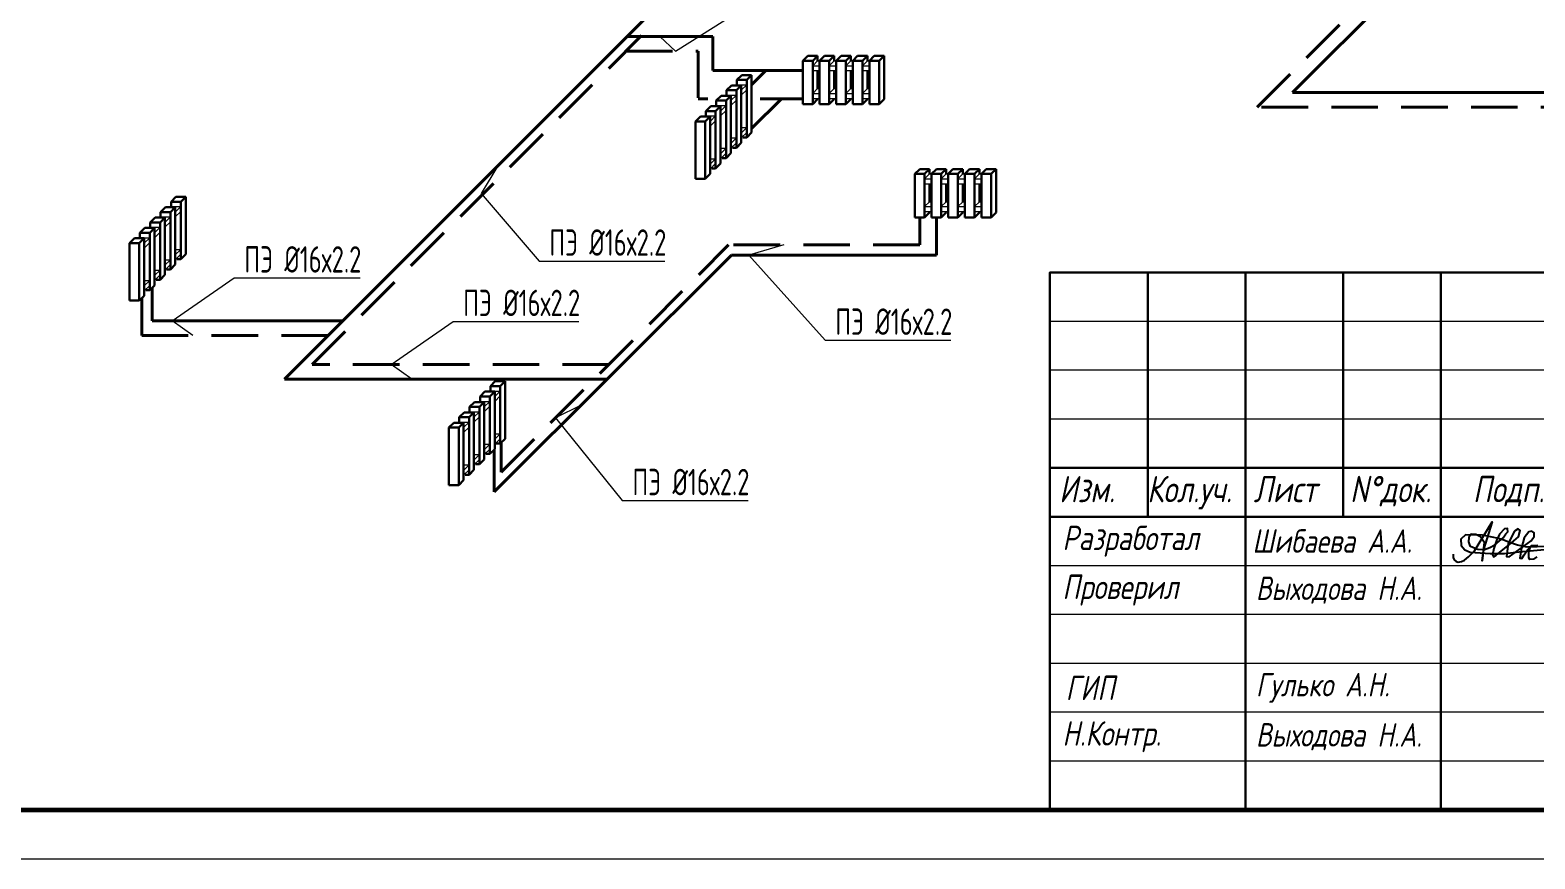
# Model space of a CAD drawing. Header units: millimetres. Extents: x -3929 to 624051, y 52832 to 514950.
# Drawn here: x 50766 to 66157, y 225935 to 234414 of the extents above; entities that cross this region are included whole.
import ezdxf
from ezdxf import colors
from ezdxf.entities.mleader import LeaderData, LeaderLine
from ezdxf.math import Vec2, Vec3

# ---------------------------------------------------------------- set-up
doc = ezdxf.new("R2010")
doc.units = ezdxf.units.MM
doc.linetypes.add('Hidden', pattern=[7.14375, 4.7625, -2.38125])
doc.linetypes.add('K5LT32772', pattern=[0])
doc.layers.add('9_Форматы', color=7, linetype='Continuous')
for name, color, linetype, lineweight in [('Shtamp', 7, 'Continuous', 35), ('АР-ШТАМП', 7, 'Continuous', 15), ('ОВ-рамка', 7, 'Continuous', 30), ('ОВ-ТЕКСТ', 7, 'Continuous', 25)]:
    doc.layers.add(name, color=color, linetype=linetype, lineweight=lineweight)
for name, color, linetype, true_color in [('Подпись', 7, 'Continuous', 0x082cf7), ('т11.2', 7, 'Continuous', 0x6d366d), ('т21.2', 7, 'Continuous', 0x004285)]:
    doc.layers.add(name, color=color, linetype=linetype, true_color=true_color)
doc.styles.add('М2', font='isocpeui.ttf', dxfattribs={"width": 0.8})
doc.styles.add('СТИЛЬ', font='simplex.shx', dxfattribs={"width": 0.65})

# ---------------------------------------------------------------- blocks, each defined once
blk = doc.blocks.new('*U3005')
at = {"layer": '9_Форматы', "color": 7, "linetype": 'Continuous', "lineweight": 9, "ltscale": 100}
blk.add_lwpolyline([(5, -5), (5, 292), (-415, 292), (-415, -5)], close=True, dxfattribs=at)
at = {"layer": '9_Форматы', "color": 7, "linetype": 'Continuous', "lineweight": 9, "ltscale": 100, "const_width": 0.5}
blk.add_lwpolyline([(0, 0), (0, 287), (-395, 287), (-395, 0)], close=True, dxfattribs=at)
blk = doc.blocks.new('Штамп 22-РД-Б1-Р1-ОВ.1')
at = {"layer": 'АР-ШТАМП', "lineweight": 30, "transparency": 33554687}
blk.add_lwpolyline([(-18500, 0), (0, 0), (0, 5500), (-18500, 5500)], close=True, dxfattribs=at)
for points in [[(-17500, 5500), (-17500, 3000)], [(-16500, 5500), (-16500, 0)], [(-15500, 5500), (-15500, 3000)], [(-14500, 5500), (-14500, 0)], [(-11800, 3500), (-18500, 3500)], [(-11800, 3000), (-18500, 3000)]]:
    blk.add_lwpolyline(points, dxfattribs=at)
at = {"layer": 'АР-ШТАМП', "lineweight": 15, "transparency": 33554687}
for points in [[(-11800, 5000), (-18500, 5000)], [(-11800, 4500), (-18500, 4500)], [(-11800, 4000), (-18500, 4000)], [(-11800, 2500), (-18500, 2500)], [(-11800, 2000), (-18500, 2000)], [(-11800, 1500), (-18500, 1500)], [(-11800, 1000), (-18500, 1000)], [(-11800, 500), (-18500, 500)]]:
    blk.add_lwpolyline(points, dxfattribs=at)
at = {"layer": 'Подпись', "linetype": 'Continuous'}
for points in [[(-14376, 2617), (-14374, 2584), (-14364, 2561), (-14345, 2542), (-14323, 2536), (-14290, 2542), (-14259, 2558), (-14218, 2591), (-14159, 2653), (-13975, 2948), (-14064, 2666), (-14079, 2550), (-14056, 2734), (-14097, 2794), (-14145, 2818), (-14193, 2822), (-14216, 2789), (-14218, 2743), (-14204, 2703), (-14168, 2687), (-14124, 2669), (-14055, 2667), (-14002, 2687), (-13951, 2714), (-13904, 2752), (-13865, 2785), (-13836, 2826), (-13816, 2848), (-13821, 2882), (-13851, 2878), (-13903, 2822), (-13932, 2759), (-13961, 2677), (-13973, 2612), (-13963, 2592), (-13936, 2606), (-13779, 2735), (-13708, 2794), (-13690, 2861), (-13710, 2878), (-13748, 2852), (-13814, 2727), (-13829, 2595), (-13802, 2591), (-13579, 2753), (-13546, 2800), (-13547, 2836), (-13570, 2852), (-13602, 2845), (-13648, 2785), (-13676, 2683), (-13694, 2578), (-13672, 2574), (-13650, 2610), (-13616, 2663), (-13575, 2705), (-13535, 2707)], [(-13521, 2590), (-13555, 2566), (-13593, 2565), (-13600, 2579), (-13601, 2638), (-13584, 2696), (-13575, 2705), (-13509, 2709)], [(-13410, 2696), (-13618, 2691), (-13719, 2710), (-13806, 2741), (-13867, 2763), (-13911, 2779), (-13977, 2793), (-14075, 2813), (-14248, 2815), (-14298, 2772), (-14295, 2705), (-14255, 2662), (-14202, 2639), (-13997, 2626), (-13852, 2624), (-13699, 2642), (-13442, 2665)]]:
    blk.add_lwpolyline(points, dxfattribs=at)
at = {"layer": 'Shtamp', "ltscale": 33.333333, "style": 'М2', "width": 0.8}
for s, p in [('Изм.', (-18406, 3149)), ('Кол.уч.', (-17506, 3149)), ('Лист ', (-16417, 3149)), ('N°док.', (-15430, 3149)), ('Подп.', (-14174, 3149))]:
    blk.add_text(s, height=270, dxfattribs=at).set_placement(p)
at = {"layer": 'Shtamp', "color": 18, "ltscale": 100, "true_color": 0x000000, "width": 2000, "attachment_point": 4, "style": 'М2'}
for s, insert, char_height in [('\\pxi0.002,t0;{\\W0.8;\\C256; Разработал}', (-18500, 2750), 250), ('{\\W0.8;\\C256;Шибаева А.А.}', (-16429, 2752), 240), ('\\pxi0.002,t0;{\\W0.8;\\C256; Проверил}', (-18500, 2250), 250), ('\\pxi0.002,t0;{\\W0.8;\\C256;ГИП}', (-18339, 1250), 250), ('\\pxi0.002,t0;{\\W0.8;\\C256; Н.Контр.}', (-18500, 750), 250)]:
    blk.add_mtext(s, dxfattribs=dict(at, insert=insert, char_height=char_height))
at = {"layer": 'Shtamp', "color": 1, "ltscale": 100, "true_color": 0xff0000, "char_height": 240, "width": 2000, "attachment_point": 4, "style": 'М2'}
for s, insert in [('{\\C256;Выходова Н.А.}', (-16393, 2250)), ('{\\C256;Гулько А.Н.}', (-16393, 1250)), ('{\\C256;Выходова Н.А.}', (-16393, 750))]:
    blk.add_mtext(s, dxfattribs=dict(at, insert=insert))

msp = doc.modelspace()

# ---------------------------------------------------------------- linework, layer by layer
at = {"color": 32, "lineweight": 30, "ltscale": 0.1, "true_color": 0xcd6928}
for p, q in [((58669.792, 234099.74), (58719.792, 234149.74)), ((58669.792, 234099.74), (58669.792, 233655.996)), ((58769.792, 234099.74), (58669.792, 234099.74)), ((58719.792, 234149.74), (58819.792, 234149.74)), ((58819.792, 234149.74), (58769.792, 234099.74)), ((58769.792, 234099.74), (58769.792, 233655.996)), ((58819.792, 234149.74), (58819.792, 234099.74)), ((58839.792, 234099.74), (58889.792, 234149.74)), ((58839.792, 234099.74), (58839.792, 233655.996)), ((58939.792, 234099.74), (58839.792, 234099.74)), ((58889.792, 234149.74), (58989.792, 234149.74)), ((58989.792, 234149.74), (58939.792, 234099.74)), ((58939.792, 234099.74), (58939.792, 233655.996)), ((58989.792, 234149.74), (58989.792, 234099.74)), ((59009.792, 234099.74), (59059.792, 234149.74)), ((59009.792, 234099.74), (59009.792, 233655.996)), ((59109.792, 234099.74), (59009.792, 234099.74)), ((59059.792, 234149.74), (59159.792, 234149.74)), ((59159.792, 234149.74), (59109.792, 234099.74)), ((59109.792, 234099.74), (59109.792, 233655.996)), ((59159.792, 234149.74), (59159.792, 234099.74)), ((59179.792, 234099.74), (59229.792, 234149.74)), ((59179.792, 234099.74), (59179.792, 233655.996)), ((59279.792, 234099.74), (59179.792, 234099.74)), ((59229.792, 234149.74), (59329.792, 234149.74)), ((59329.792, 234149.74), (59279.792, 234099.74)), ((59279.792, 234099.74), (59279.792, 233655.996)), ((59329.792, 234149.74), (59329.792, 234099.74)), ((59349.792, 234099.74), (59399.792, 234149.74)), ((59349.792, 234099.74), (59349.792, 233655.996)), ((59449.792, 234099.74), (59349.792, 234099.74)), ((59399.792, 234149.74), (59499.792, 234149.74)), ((59499.792, 234149.74), (59449.792, 234099.74)), ((59449.792, 234099.74), (59449.792, 233655.996)), ((59499.792, 234149.74), (59499.792, 233705.996)), ((57995.482, 233904.651), (58045.482, 233954.651)), ((58045.482, 233954.651), (58145.482, 233954.651)), ((58145.482, 233954.651), (58095.482, 233904.651)), ((58145.482, 233954.651), (58145.482, 233367.01)), ((58819.792, 233999.74), (58819.792, 233815.996)), ((58989.792, 233999.74), (58989.792, 233815.996)), ((59159.792, 233999.74), (59159.792, 233815.996)), ((59329.792, 233999.74), (59329.792, 233815.996)), ((57889.416, 233798.585), (57939.416, 233848.585)), ((57889.416, 233798.585), (57889.416, 233745.525)), ((57989.416, 233798.585), (57889.416, 233798.585)), ((57939.416, 233848.585), (58039.416, 233848.585)), ((58039.416, 233848.585), (57989.416, 233798.585)), ((57989.416, 233798.585), (57989.416, 233210.944)), ((57995.482, 233904.651), (57995.482, 233851.591)), ((58095.482, 233904.651), (57995.482, 233904.651)), ((58039.416, 233848.585), (58039.416, 233260.944)), ((58095.482, 233904.651), (58095.482, 233317.01)), ((57677.284, 233586.453), (57727.284, 233636.453)), ((57727.284, 233636.453), (57827.284, 233636.453)), ((57827.284, 233636.453), (57777.284, 233586.453)), ((57783.35, 233692.519), (57833.35, 233742.519)), ((57783.35, 233692.519), (57783.35, 233639.459)), ((57883.35, 233692.519), (57783.35, 233692.519)), ((57827.284, 233636.453), (57827.284, 233048.812)), ((57833.35, 233742.519), (57933.35, 233742.519)), ((57933.35, 233742.519), (57883.35, 233692.519)), ((57883.35, 233692.519), (57883.35, 233104.878)), ((57933.35, 233742.519), (57933.35, 233154.878)), ((58769.792, 233655.996), (58669.792, 233655.996)), ((58819.792, 233705.996), (58769.792, 233655.996)), ((58819.792, 233715.996), (58819.792, 233705.996)), ((58939.792, 233655.996), (58839.792, 233655.996)), ((58989.792, 233705.996), (58939.792, 233655.996)), ((58989.792, 233715.996), (58989.792, 233705.996)), ((59109.792, 233655.996), (59009.792, 233655.996)), ((59159.792, 233705.996), (59109.792, 233655.996)), ((59159.792, 233715.996), (59159.792, 233705.996)), ((59279.792, 233655.996), (59179.792, 233655.996)), ((59329.792, 233705.996), (59279.792, 233655.996)), ((59329.792, 233715.996), (59329.792, 233705.996)), ((59449.792, 233655.996), (59349.792, 233655.996)), ((59499.792, 233705.996), (59449.792, 233655.996)), ((57571.218, 233480.387), (57621.218, 233530.387)), ((57621.218, 233530.387), (57721.218, 233530.387)), ((57721.218, 233530.387), (57671.218, 233480.387)), ((57677.284, 233586.453), (57677.284, 233533.393)), ((57777.284, 233586.453), (57677.284, 233586.453)), ((57721.218, 233530.387), (57721.218, 232942.746)), ((57777.284, 233586.453), (57777.284, 232998.812)), ((57571.218, 233480.387), (57571.218, 232892.746)), ((57671.218, 233480.387), (57571.218, 233480.387)), ((57671.218, 233480.387), (57671.218, 232892.746)), ((58145.482, 233367.01), (58095.482, 233317.01)), ((57989.416, 233210.944), (57948.984, 233210.944)), ((58039.416, 233260.944), (57989.416, 233210.944)), ((58095.482, 233317.01), (58055.05, 233317.01)), ((57827.284, 233048.812), (57777.284, 232998.812)), ((57883.35, 233104.878), (57842.918, 233104.878)), ((57933.35, 233154.878), (57883.35, 233104.878)), ((57671.218, 232892.746), (57571.218, 232892.746)), ((57721.218, 232942.746), (57671.218, 232892.746)), ((57777.284, 232998.812), (57736.852, 232998.812)), ((59814.846, 232942.442), (59864.846, 232992.442)), ((59814.846, 232942.442), (59814.846, 232498.697)), ((59914.846, 232942.442), (59814.846, 232942.442)), ((59864.846, 232992.442), (59964.846, 232992.442)), ((59964.846, 232992.442), (59914.846, 232942.442)), ((59914.846, 232942.442), (59914.846, 232498.697)), ((59964.846, 232992.442), (59964.846, 232942.442)), ((59984.846, 232942.442), (60034.846, 232992.442)), ((59984.846, 232942.442), (59984.846, 232498.697)), ((60084.846, 232942.442), (59984.846, 232942.442)), ((60034.846, 232992.442), (60134.846, 232992.442)), ((60134.846, 232992.442), (60084.846, 232942.442)), ((60084.846, 232942.442), (60084.846, 232498.697)), ((60134.846, 232992.442), (60134.846, 232942.442)), ((60154.846, 232942.442), (60204.846, 232992.442)), ((60154.846, 232942.442), (60154.846, 232498.697)), ((60254.846, 232942.442), (60154.846, 232942.442)), ((60204.846, 232992.442), (60304.846, 232992.442)), ((60304.846, 232992.442), (60254.846, 232942.442)), ((60254.846, 232942.442), (60254.846, 232498.697)), ((60304.846, 232992.442), (60304.846, 232942.442)), ((60324.846, 232942.442), (60374.846, 232992.442)), ((60324.846, 232942.442), (60324.846, 232498.697)), ((60424.846, 232942.442), (60324.846, 232942.442)), ((60374.846, 232992.442), (60474.846, 232992.442)), ((60474.846, 232992.442), (60424.846, 232942.442)), ((60424.846, 232942.442), (60424.846, 232498.697)), ((60474.846, 232992.442), (60474.846, 232942.442)), ((60494.846, 232942.442), (60544.846, 232992.442)), ((60494.846, 232942.442), (60494.846, 232498.697)), ((60594.846, 232942.442), (60494.846, 232942.442)), ((60544.846, 232992.442), (60644.846, 232992.442)), ((60644.846, 232992.442), (60594.846, 232942.442)), ((60594.846, 232942.442), (60594.846, 232498.697)), ((60644.846, 232992.442), (60644.846, 232548.697)), ((59964.846, 232842.442), (59964.846, 232658.697)), ((60134.846, 232842.442), (60134.846, 232658.697)), ((60304.846, 232842.442), (60304.846, 232658.697)), ((60474.846, 232842.442), (60474.846, 232658.697)), ((52100.734, 232552.701), (52150.734, 232602.701)), ((52150.734, 232602.701), (52250.734, 232602.701)), ((52250.734, 232602.701), (52200.734, 232552.701)), ((52206.8, 232658.767), (52256.8, 232708.767)), ((52206.8, 232658.767), (52206.8, 232605.708)), ((52306.8, 232658.767), (52206.8, 232658.767)), ((52250.734, 232602.701), (52250.734, 232015.061)), ((52256.8, 232708.767), (52356.8, 232708.767)), ((52356.8, 232708.767), (52306.8, 232658.767)), ((52306.8, 232658.767), (52306.8, 232071.127)), ((52356.8, 232708.767), (52356.8, 232121.127)), ((51994.668, 232446.635), (52044.668, 232496.635)), ((51994.668, 232446.635), (51994.668, 232393.576)), ((52094.668, 232446.635), (51994.668, 232446.635)), ((52044.668, 232496.635), (52144.668, 232496.635)), ((52144.668, 232496.635), (52094.668, 232446.635)), ((52094.668, 232446.635), (52094.668, 231858.995)), ((52100.734, 232552.701), (52100.734, 232499.642)), ((52200.734, 232552.701), (52100.734, 232552.701)), ((52144.668, 232496.635), (52144.668, 231908.995)), ((52200.734, 232552.701), (52200.734, 231965.061)), ((59914.846, 232498.697), (59814.846, 232498.697)), ((59964.846, 232548.697), (59914.846, 232498.697)), ((59964.846, 232558.697), (59964.846, 232548.697)), ((60084.846, 232498.697), (59984.846, 232498.697)), ((60134.846, 232548.697), (60084.846, 232498.697)), ((60134.846, 232558.697), (60134.846, 232548.697)), ((60254.846, 232498.697), (60154.846, 232498.697)), ((60304.846, 232548.697), (60254.846, 232498.697)), ((60304.846, 232558.697), (60304.846, 232548.697)), ((60424.846, 232498.697), (60324.846, 232498.697)), ((60474.846, 232548.697), (60424.846, 232498.697)), ((60474.846, 232558.697), (60474.846, 232548.697)), ((60594.846, 232498.697), (60494.846, 232498.697)), ((60644.846, 232548.697), (60594.846, 232498.697)), ((51782.536, 232234.503), (51832.536, 232284.503)), ((51832.536, 232284.503), (51932.536, 232284.503)), ((51932.536, 232284.503), (51882.536, 232234.503)), ((51888.602, 232340.569), (51938.602, 232390.569)), ((51888.602, 232340.569), (51888.602, 232287.51)), ((51988.602, 232340.569), (51888.602, 232340.569)), ((51932.536, 232284.503), (51932.536, 231696.863)), ((51938.602, 232390.569), (52038.602, 232390.569)), ((52038.602, 232390.569), (51988.602, 232340.569)), ((51988.602, 232340.569), (51988.602, 231752.929)), ((52038.602, 232390.569), (52038.602, 231802.929)), ((51782.536, 232234.503), (51782.536, 231646.863)), ((51882.536, 232234.503), (51782.536, 232234.503)), ((51882.536, 232234.503), (51882.536, 231646.863)), ((52356.8, 232121.127), (52306.8, 232071.127)), ((52200.734, 231965.061), (52160.302, 231965.061)), ((52250.734, 232015.061), (52200.734, 231965.061)), ((52306.8, 232071.127), (52266.368, 232071.127)), ((52038.602, 231802.929), (51988.602, 231752.929)), ((52094.668, 231858.995), (52054.236, 231858.995)), ((52144.668, 231908.995), (52094.668, 231858.995)), ((51882.536, 231646.863), (51782.536, 231646.863)), ((51932.536, 231696.863), (51882.536, 231646.863)), ((51988.602, 231752.929), (51948.17, 231752.929)), ((55367.404, 230665.343), (55417.404, 230715.343)), ((55417.404, 230715.343), (55517.404, 230715.343)), ((55517.404, 230715.343), (55467.404, 230665.343)), ((55473.47, 230771.409), (55523.47, 230821.409)), ((55473.47, 230771.409), (55473.47, 230718.349)), ((55573.47, 230771.409), (55473.47, 230771.409)), ((55517.404, 230715.343), (55517.404, 230127.702)), ((55523.47, 230821.409), (55623.47, 230821.409)), ((55623.47, 230821.409), (55573.47, 230771.409)), ((55573.47, 230771.409), (55573.47, 230183.768)), ((55623.47, 230821.409), (55623.47, 230233.768)), ((55261.338, 230559.277), (55311.338, 230609.277)), ((55261.338, 230559.277), (55261.338, 230506.217)), ((55361.338, 230559.277), (55261.338, 230559.277)), ((55311.338, 230609.277), (55411.338, 230609.277)), ((55411.338, 230609.277), (55361.338, 230559.277)), ((55361.338, 230559.277), (55361.338, 229971.636)), ((55367.404, 230665.343), (55367.404, 230612.283)), ((55467.404, 230665.343), (55367.404, 230665.343)), ((55411.338, 230609.277), (55411.338, 230021.636)), ((55467.404, 230665.343), (55467.404, 230077.702)), ((55155.272, 230453.211), (55205.272, 230503.211)), ((55155.272, 230453.211), (55155.272, 230400.151)), ((55255.272, 230453.211), (55155.272, 230453.211)), ((55205.272, 230503.211), (55305.272, 230503.211)), ((55305.272, 230503.211), (55255.272, 230453.211)), ((55255.272, 230453.211), (55255.272, 229865.57)), ((55305.272, 230503.211), (55305.272, 229915.57)), ((55049.206, 230347.145), (55099.206, 230397.145)), ((55049.206, 230347.145), (55049.206, 229759.504)), ((55149.206, 230347.145), (55049.206, 230347.145)), ((55099.206, 230397.145), (55199.206, 230397.145)), ((55199.206, 230397.145), (55149.206, 230347.145)), ((55149.206, 230347.145), (55149.206, 229759.504)), ((55199.206, 230397.145), (55199.206, 229809.504)), ((55517.404, 230127.702), (55467.404, 230077.702)), ((55573.47, 230183.768), (55533.038, 230183.768)), ((55623.47, 230233.768), (55573.47, 230183.768)), ((55361.338, 229971.636), (55320.906, 229971.636)), ((55411.338, 230021.636), (55361.338, 229971.636)), ((55467.404, 230077.702), (55426.972, 230077.702)), ((55199.206, 229809.504), (55149.206, 229759.504)), ((55255.272, 229865.57), (55214.84, 229865.57)), ((55305.272, 229915.57), (55255.272, 229865.57)), ((55149.206, 229759.504), (55049.206, 229759.504))]:
    msp.add_line(p, q, dxfattribs=at)
at = {"color": 32, "linetype": 'K5LT32772', "lineweight": 20, "ltscale": 10, "true_color": 0xcd6928}
for p, q in [((58819.792, 234099.74), (58769.792, 234049.74)), ((58819.792, 234099.74), (58839.792, 234099.74)), ((58989.792, 234099.74), (58939.792, 234049.74)), ((58989.792, 234099.74), (59009.792, 234099.74)), ((59159.792, 234099.74), (59109.792, 234049.74)), ((59159.792, 234099.74), (59179.792, 234099.74)), ((59329.792, 234099.74), (59279.792, 234049.74)), ((59329.792, 234099.74), (59349.792, 234099.74)), ((58769.792, 234049.74), (58839.792, 234049.74)), ((58769.792, 233999.74), (58839.792, 233999.74)), ((58939.792, 234049.74), (59009.792, 234049.74)), ((58939.792, 233999.74), (59009.792, 233999.74)), ((59109.792, 234049.74), (59179.792, 234049.74)), ((59109.792, 233999.74), (59179.792, 233999.74)), ((59279.792, 234049.74), (59349.792, 234049.74)), ((59279.792, 233999.74), (59349.792, 233999.74)), ((57995.482, 233854.651), (58095.482, 233854.651)), ((58095.482, 233854.651), (58039.416, 233798.585)), ((58095.482, 233804.651), (58039.416, 233748.585)), ((58819.792, 233815.996), (58769.792, 233765.996)), ((58819.792, 233815.996), (58839.792, 233815.996)), ((58989.792, 233815.996), (58939.792, 233765.996)), ((58989.792, 233815.996), (59009.792, 233815.996)), ((59159.792, 233815.996), (59109.792, 233765.996)), ((59159.792, 233815.996), (59179.792, 233815.996)), ((59329.792, 233815.996), (59279.792, 233765.996)), ((59329.792, 233815.996), (59349.792, 233815.996)), ((57783.35, 233642.519), (57883.35, 233642.519)), ((57883.35, 233642.519), (57827.284, 233586.453)), ((57889.416, 233748.585), (57989.416, 233748.585)), ((57989.416, 233748.585), (57933.35, 233692.519)), ((57989.416, 233698.585), (57933.35, 233642.519)), ((58769.792, 233765.996), (58839.792, 233765.996)), ((58769.792, 233715.996), (58839.792, 233715.996)), ((58939.792, 233765.996), (59009.792, 233765.996)), ((58939.792, 233715.996), (59009.792, 233715.996)), ((59109.792, 233765.996), (59179.792, 233765.996)), ((59109.792, 233715.996), (59179.792, 233715.996)), ((59279.792, 233765.996), (59349.792, 233765.996)), ((59279.792, 233715.996), (59349.792, 233715.996)), ((57677.284, 233536.453), (57777.284, 233536.453)), ((57777.284, 233536.453), (57721.218, 233480.387)), ((57777.284, 233486.453), (57721.218, 233430.387)), ((57883.35, 233592.519), (57827.284, 233536.453)), ((58039.416, 233417.01), (58095.482, 233417.01)), ((58095.482, 233417.01), (58039.416, 233360.944)), ((58095.482, 233367.01), (58039.416, 233310.944)), ((57827.284, 233204.878), (57883.35, 233204.878)), ((57883.35, 233204.878), (57827.284, 233148.812)), ((57933.35, 233310.944), (57989.416, 233310.944)), ((57989.416, 233310.944), (57933.35, 233254.878)), ((57989.416, 233260.944), (57933.35, 233204.878)), ((57721.218, 233098.812), (57777.284, 233098.812)), ((57777.284, 233098.812), (57721.218, 233042.746)), ((57777.284, 233048.812), (57721.218, 232992.746)), ((57883.35, 233154.878), (57827.284, 233098.812)), ((59964.846, 232942.442), (59914.846, 232892.442)), ((59914.846, 232892.442), (59984.846, 232892.442)), ((59964.846, 232942.442), (59984.846, 232942.442)), ((60134.846, 232942.442), (60084.846, 232892.442)), ((60084.846, 232892.442), (60154.846, 232892.442)), ((60134.846, 232942.442), (60154.846, 232942.442)), ((60304.846, 232942.442), (60254.846, 232892.442)), ((60254.846, 232892.442), (60324.846, 232892.442)), ((60304.846, 232942.442), (60324.846, 232942.442)), ((60474.846, 232942.442), (60424.846, 232892.442)), ((60424.846, 232892.442), (60494.846, 232892.442)), ((60474.846, 232942.442), (60494.846, 232942.442)), ((59914.846, 232842.442), (59984.846, 232842.442)), ((60084.846, 232842.442), (60154.846, 232842.442)), ((60254.846, 232842.442), (60324.846, 232842.442)), ((60424.846, 232842.442), (60494.846, 232842.442)), ((52206.8, 232608.767), (52306.8, 232608.767)), ((52306.8, 232608.767), (52250.734, 232552.701)), ((59964.846, 232658.697), (59914.846, 232608.697)), ((59914.846, 232608.697), (59984.846, 232608.697)), ((59964.846, 232658.697), (59984.846, 232658.697)), ((60134.846, 232658.697), (60084.846, 232608.697)), ((60084.846, 232608.697), (60154.846, 232608.697)), ((60134.846, 232658.697), (60154.846, 232658.697)), ((60304.846, 232658.697), (60254.846, 232608.697)), ((60254.846, 232608.697), (60324.846, 232608.697)), ((60304.846, 232658.697), (60324.846, 232658.697)), ((60474.846, 232658.697), (60424.846, 232608.697)), ((60424.846, 232608.697), (60494.846, 232608.697)), ((60474.846, 232658.697), (60494.846, 232658.697)), ((52100.734, 232502.701), (52200.734, 232502.701)), ((52200.734, 232502.701), (52144.668, 232446.635)), ((52200.734, 232452.701), (52144.668, 232396.635)), ((52306.8, 232558.767), (52250.734, 232502.701)), ((59914.846, 232558.697), (59984.846, 232558.697)), ((60084.846, 232558.697), (60154.846, 232558.697)), ((60254.846, 232558.697), (60324.846, 232558.697)), ((60424.846, 232558.697), (60494.846, 232558.697)), ((51888.602, 232290.569), (51988.602, 232290.569)), ((51988.602, 232290.569), (51932.536, 232234.503)), ((51994.668, 232396.635), (52094.668, 232396.635)), ((52094.668, 232396.635), (52038.602, 232340.569)), ((52094.668, 232346.635), (52038.602, 232290.569)), ((51988.602, 232240.569), (51932.536, 232184.503)), ((52250.734, 232171.127), (52306.8, 232171.127)), ((52306.8, 232171.127), (52250.734, 232115.061)), ((52306.8, 232121.127), (52250.734, 232065.061)), ((52038.602, 231958.995), (52094.668, 231958.995)), ((52094.668, 231958.995), (52038.602, 231902.929)), ((52144.668, 232065.061), (52200.734, 232065.061)), ((52200.734, 232065.061), (52144.668, 232008.995)), ((52200.734, 232015.061), (52144.668, 231958.995)), ((51932.536, 231852.929), (51988.602, 231852.929)), ((51988.602, 231852.929), (51932.536, 231796.863)), ((51988.602, 231802.929), (51932.536, 231746.863)), ((52094.668, 231908.995), (52038.602, 231852.929)), ((55473.47, 230721.409), (55573.47, 230721.409)), ((55573.47, 230721.409), (55517.404, 230665.343)), ((55367.404, 230615.343), (55467.404, 230615.343)), ((55467.404, 230615.343), (55411.338, 230559.277)), ((55467.404, 230565.343), (55411.338, 230509.277)), ((55573.47, 230671.409), (55517.404, 230615.343)), ((55261.338, 230509.277), (55361.338, 230509.277)), ((55361.338, 230509.277), (55305.272, 230453.211)), ((55361.338, 230459.277), (55305.272, 230403.211)), ((55155.272, 230403.211), (55255.272, 230403.211)), ((55255.272, 230403.211), (55199.206, 230347.145)), ((55255.272, 230353.211), (55199.206, 230297.145)), ((55517.404, 230283.768), (55573.47, 230283.768)), ((55573.47, 230283.768), (55517.404, 230227.702)), ((55411.338, 230177.702), (55467.404, 230177.702)), ((55467.404, 230177.702), (55411.338, 230121.636)), ((55467.404, 230127.702), (55411.338, 230071.636)), ((55573.47, 230233.768), (55517.404, 230177.702)), ((55199.206, 229965.57), (55255.272, 229965.57)), ((55255.272, 229965.57), (55199.206, 229909.504)), ((55305.272, 230071.636), (55361.338, 230071.636)), ((55361.338, 230071.636), (55305.272, 230015.57)), ((55361.338, 230021.636), (55305.272, 229965.57)), ((55255.272, 229915.57), (55199.206, 229859.504))]:
    msp.add_line(p, q, dxfattribs=at)
at = {"layer": 'т11.2', "lineweight": 40}
for p, q in [((63678.138, 233776.128), (65201.119, 235299.109)), ((53367.925, 230844.217), (57100.474, 234576.767)), ((56872.859, 234349.152), (57749.735, 234349.152)), ((57749.735, 234349.152), (57749.735, 233999.973)), ((57749.735, 233999.973), (58669.792, 233999.973)), ((58145.482, 233855.875), (58289.581, 233999.973)), ((72347.009, 233776.128), (63678.138, 233776.128)), ((60034.846, 232498.697), (60034.846, 232112.333)), ((55513.519, 229691.049), (57939.686, 232112.333)), ((60034.846, 232112.333), (57939.686, 232112.333)), ((52013.602, 231777.929), (52013.602, 231439.142)), ((52013.602, 231439.142), (53962.849, 231439.142)), ((56669.713, 230844.217), (53367.925, 230844.217)), ((55513.519, 230120.142), (55513.519, 229691.049))]:
    msp.add_line(p, q, dxfattribs=at)
at = {"layer": 'т21.2', "linetype": 'Hidden', "lineweight": 40, "ltscale": 100}
for p, q in [((63316.006, 233626.128), (64838.987, 235149.109)), ((53649.558, 230994.217), (57172.493, 234510.06)), ((56860.958, 234199.152), (57599.735, 234199.152)), ((57599.735, 234199.152), (57599.735, 233712.02)), ((57599.735, 233712.02), (57698.551, 233712.02)), ((58145.482, 233407.297), (58450.205, 233712.02)), ((58231.253, 233712.02), (58669.792, 233712.02)), ((72409.141, 233626.128), (63316.006, 233626.128)), ((59864.846, 232498.697), (59864.846, 232217.025)), ((55584.23, 229890.853), (57910.402, 232217.025)), ((59864.846, 232217.025), (57910.402, 232217.025)), ((51907.536, 231671.863), (51907.536, 231289.142)), ((51907.536, 231289.142), (53945.077, 231289.142)), ((56687.594, 230994.217), (53649.558, 230994.217)), ((55584.23, 230190.853), (55584.23, 229890.853))]:
    msp.add_line(p, q, dxfattribs=at)

# ---------------------------------------------------------------- block references
at = {"transparency": 33554687}
msp.add_blockref('Штамп 22-РД-Б1-Р1-ОВ.1', (79696.148, 226434.566, 576.986), dxfattribs=at)
at = {"layer": 'ОВ-рамка', "ltscale": 100, "transparency": 33554687, "xscale": 100, "yscale": 100, "zscale": 100}
msp.add_blockref('*U3005', (79696.148, 226434.566, 576.986), dxfattribs=at)

# ---------------------------------------------------------------- leaders
at = {"layer": 'ОВ-ТЕКСТ', "color": 7}
ml = msp.add_multileader_mtext('Standard', dxfattribs=at)
ml.set_content('\\A1;%%C15х2.8', color=7, style='СТИЛЬ')
ml.set_leader_properties(color=7, lineweight=18)
ml.build(insert=Vec2(0, 0))
ml.multileader.update_dxf_attribs({"text_left_attachment_type": 6, "text_right_attachment_type": 6, "dogleg_length": 0.36, "arrow_head_size": 0.126})
ctx = ml.context
ctx.base_point, ctx.char_height, ctx.arrow_head_size, ctx.landing_gap_size, ctx.plane_origin = Vec3(58110.539, 234667.293), 270, 0.126, 0.063, Vec3(59937.435, 234620.229)
ctx.left_attachment, ctx.right_attachment, ctx.text_align_type = 6, 6, 1
notes = []
notes.append((ctx, [(0, (1, 1, 0), (58110.287, 234667.293), (1, 0), 0.252, [(1, [(57207.018, 234349.152), (57365.278, 234199.152)], 0, [])])]))
ctx.mtext.insert, ctx.mtext.width, ctx.mtext.alignment, ctx.mtext.flow_direction = Vec3(58578.602, 234991.293), 1404.14984, 2, 5
ml = msp.add_multileader_mtext('Standard', dxfattribs=at)
ml.set_content('\\A1;ПЭ %%C16х2.2', color=7, style='СТИЛЬ')
ml.set_leader_properties(color=7, lineweight=18)
ml.build(insert=Vec2(0, 0))
ml.multileader.update_dxf_attribs({"text_left_attachment_type": 6, "text_right_attachment_type": 6, "dogleg_length": 0.36, "arrow_head_size": 0.126})
ctx = ml.context
ctx.base_point, ctx.char_height, ctx.arrow_head_size, ctx.landing_gap_size, ctx.plane_origin = Vec3(55972.506, 232051.78), 270, 0.126, 0.063, Vec3(60659.455, 232078.362)
ctx.left_attachment, ctx.right_attachment, ctx.text_align_type = 6, 6, 1
notes.append((ctx, [(0, (1, 1, 0), (55972.254, 232051.78), (1, 0), 0.252, [(1, [(55550.374, 233026.667), (55379.298, 232741.207)], 0, [])])]))
ctx.mtext.insert, ctx.mtext.width, ctx.mtext.alignment, ctx.mtext.flow_direction = Vec3(56674.569, 232375.78), 1912.62067, 2, 5
ml = msp.add_multileader_mtext('Standard', dxfattribs=at)
ml.set_content('\\A1;ПЭ %%C16х2.2', color=7, style='СТИЛЬ')
ml.set_leader_properties(color=7, lineweight=18)
ml.build(insert=Vec2(0, 0))
ml.multileader.update_dxf_attribs({"text_left_attachment_type": 6, "text_right_attachment_type": 6, "dogleg_length": 0.36, "arrow_head_size": 0.126})
ctx = ml.context
ctx.base_point, ctx.char_height, ctx.arrow_head_size, ctx.landing_gap_size, ctx.plane_origin = Vec3(52853.037, 231879.43), 270, 0.126, 0.063, Vec3(57539.986, 231906.013)
ctx.left_attachment, ctx.right_attachment, ctx.text_align_type = 6, 6, 1
notes.append((ctx, [(0, (1, 1, 0), (52852.785, 231879.43), (1, 0), 0.252, [(1, [(52430.906, 231289.142), (52218.98, 231439.142)], 0, [])])]))
ctx.mtext.insert, ctx.mtext.width, ctx.mtext.alignment, ctx.mtext.flow_direction = Vec3(53555.1, 232203.43), 1912.62067, 2, 5
ml = msp.add_multileader_mtext('Standard', dxfattribs=at)
ml.set_content('\\A1;ПЭ %%C16х2.2', color=7, style='СТИЛЬ')
ml.set_leader_properties(color=7, lineweight=18)
ml.build(insert=Vec2(0, 0))
ml.multileader.update_dxf_attribs({"text_left_attachment_type": 6, "text_right_attachment_type": 6, "dogleg_length": 0.36, "arrow_head_size": 0.126})
ctx = ml.context
ctx.base_point, ctx.char_height, ctx.arrow_head_size, ctx.landing_gap_size, ctx.plane_origin = Vec3(58897.482, 231242.138), 270, 0.126, 0.063, Vec3(63584.431, 231268.72)
ctx.left_attachment, ctx.right_attachment, ctx.text_align_type = 6, 6, 1
notes.append((ctx, [(0, (1, 1, 0), (58897.23, 231242.138), (1, 0), 0.252, [(1, [(58475.351, 232217.025), (58116.048, 232112.333)], 0, [])])]))
ctx.mtext.insert, ctx.mtext.width, ctx.mtext.alignment, ctx.mtext.flow_direction = Vec3(59599.545, 231566.138), 1912.62067, 2, 5
ml = msp.add_multileader_mtext('Standard', dxfattribs=at)
ml.set_content('\\A1;ПЭ %%C16х2.2', color=7, style='СТИЛЬ')
ml.set_leader_properties(color=7, lineweight=18)
ml.build(insert=Vec2(0, 0))
ml.multileader.update_dxf_attribs({"text_left_attachment_type": 6, "text_right_attachment_type": 6, "dogleg_length": 0.36, "arrow_head_size": 0.126})
ctx = ml.context
ctx.base_point, ctx.char_height, ctx.arrow_head_size, ctx.landing_gap_size, ctx.plane_origin = Vec3(55091.408, 231434.506), 270, 0.126, 0.063, Vec3(59778.357, 231461.088)
ctx.left_attachment, ctx.right_attachment, ctx.text_align_type = 6, 6, 1
notes.append((ctx, [(0, (1, 1, 0), (55091.156, 231434.506), (1, 0), 0.252, [(1, [(54669.276, 230844.217), (54457.351, 230994.217)], 0, [])])]))
ctx.mtext.insert, ctx.mtext.width, ctx.mtext.alignment, ctx.mtext.flow_direction = Vec3(55793.471, 231758.506), 1912.62067, 2, 5
ml = msp.add_multileader_mtext('Standard', dxfattribs=at)
ml.set_content('\\A1;ПЭ %%C16х2.2', color=7, style='СТИЛЬ')
ml.set_leader_properties(color=7, lineweight=18)
ml.build(insert=Vec2(0, 0))
ml.multileader.update_dxf_attribs({"text_left_attachment_type": 6, "text_right_attachment_type": 6, "dogleg_length": 0.36, "arrow_head_size": 0.126})
ctx = ml.context
ctx.base_point, ctx.char_height, ctx.arrow_head_size, ctx.landing_gap_size, ctx.plane_origin = Vec3(56822.551, 229601.278), 270, 0.126, 0.063, Vec3(61509.5, 229627.86)
ctx.left_attachment, ctx.right_attachment, ctx.text_align_type = 6, 6, 1
notes.append((ctx, [(0, (1, 1, 0), (56822.299, 229601.278), (1, 0), 0.252, [(1, [(56400.42, 230576.165), (56139.911, 230446.534)], 0, [])])]))
ctx.mtext.insert, ctx.mtext.width, ctx.mtext.alignment, ctx.mtext.flow_direction = Vec3(57524.614, 229925.278), 1912.62067, 2, 5
for ctx, leaders in notes:
    for number, flags, end, landing, length, lines in leaders:
        leader = LeaderData()
        leader.index, (leader.has_last_leader_line, leader.has_dogleg_vector, leader.attachment_direction) = number, flags
        leader.last_leader_point, leader.dogleg_vector, leader.dogleg_length = Vec3(end), Vec3(landing), length
        for number, points, colour, breaks in lines:
            line = LeaderLine()
            line.index, line.vertices, line.color, line.breaks = number, Vec3.list(points), colors.encode_raw_color(colour), breaks
            leader.lines.append(line)
        ctx.leaders.append(leader)

doc.saveas('drawing.dxf')
